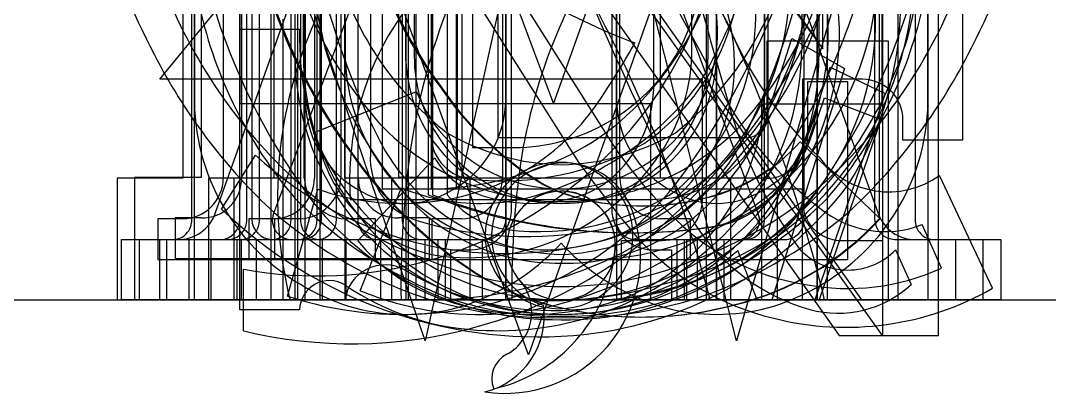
# Model space of a CAD drawing. Header units: metres. Extents: x -39 to 39, y -10 to 72.5.
# Drawn here: x -0.561 to 0.507, y -0.097 to 0.289 of the extents above; entities that cross this region are included whole.
import ezdxf

# ---------------------------------------------------------------- set-up
doc = ezdxf.new("R2010")
doc.units = ezdxf.units.M

msp = doc.modelspace()

# ---------------------------------------------------------------- linework, layer by layer
at = {"layer": 'MCD_Layer_0'}
for p, q in [((0.0525, 1.063), (0.0525, 0.095)), ((-0.3585, 0.0905), (-0.0155, 1.052)), ((-0.0155, 1.052), (0.3285, 0.0905)), ((-0.4165, 0.2286), (0.2505, 1.0406)), ((0.2655, 0.269), (-0.2795, 1.042)), ((-0.380476, 1.00001), (-0.380476, 0.213009)), ((-0.305, 1), (-0.008, 0.203)), ((-0.300797, 0.000041), (-0.300797, 1.000041)), ((-0.275975, 0.000041), (-0.275975, 1.000041)), ((-0.27597, 0.247739), (-0.27597, 1.00004)), ((-0.275958, 0.000039), (-0.275958, 1.000039)), ((-0.273319, 0.00004), (-0.273319, 1.00004)), ((-0.2705, 1), (0.2715, 0.26)), ((-0.265476, 1.00001), (-0.265476, 0.213009)), ((-0.250011, 0.000041), (-0.250011, 1.000041)), ((-0.224026, 0.000037), (-0.224026, 1.000037)), ((-0.160971, 0.247739), (-0.160971, 1.00004)), ((-0.109026, 1.000037), (-0.109026, 0.115036)), ((-0.057538, 0.00001), (-0.057538, 1.000009)), ((-0.057486, 0.000043), (-0.057486, 1.000043)), ((-0.057476, 0.213009), (-0.057476, 1.00001)), ((-0.008, 0.203), (0.2763, 1)), ((0.057462, 1.000009), (0.057462, 0.00001)), ((0.057514, 1.000043), (0.057514, 0.000043)), ((0.057524, 0.213009), (0.057524, 1.00001)), ((0.095981, 0.218044), (0.095981, 1.000043)), ((0.16103, 1.00004), (0.16103, 0.247739)), ((0.21098, 1.000043), (0.21098, 0.214045)), ((0.265524, 1.00001), (0.265524, 0.213009)), ((0.276025, 1.000041), (0.276025, 0.000041)), ((0.27603, 1.00004), (0.27603, 0.00004)), ((0.380524, 0.213009), (0.380524, 1.00001)), ((-0.3925, 0.958), (-0.3925, 0.126)), ((-0.3735, 0.958), (-0.3735, 0.127)), ((-0.3505, 0.958), (-0.3505, 0.126)), ((-0.3315, 0.958), (-0.3315, 0.127)), ((-0.298007, 0.958), (-0.298007, 0.126)), ((-0.2705, 0.958), (-0.2705, 0.126)), ((-0.256007, 0.958), (-0.256007, 0.126)), ((-0.2285, 0.958), (-0.2285, 0.126)), ((-0.103, 0.958), (-0.103, 0.126)), ((-0.061, 0.958), (-0.061, 0.126)), ((0.061, 0.126), (0.061, 0.958)), ((0.103, 0.126), (0.103, 0.958)), ((0.2655, 0.958), (0.2655, 0.269)), ((0.3495, 0), (0.3495, 0.958)), ((0.3915, -0.037), (0.3915, 0.958)), ((-0.1978, 0.938), (-0.1978, 0.151)), ((-0.141, -0.0424), (-0.469, 0.9231)), ((0.461, 0.9225), (0.182, -0.0424)), ((-0.383, 0.0835), (-0.383, 0.9175)), ((-0.3335, 0.0835), (-0.3335, 0.9175)), ((-0.326, 0.0835), (-0.326, 0.9175)), ((-0.3128, 0.0835), (-0.3128, 0.9175)), ((-0.28, 0.0835), (-0.28, 0.9175)), ((-0.253, 0.0835), (-0.253, 0.9175)), ((-0.2485, 0.0835), (-0.2485, 0.9175)), ((-0.2332, 0.0835), (-0.2332, 0.9175)), ((-0.1335, 0.9175), (-0.1335, 0.109)), ((-0.057, 0.0835), (-0.057, 0.9175)), ((-0.057, 0.0835), (-0.057, 0.917)), ((0.057, 0.9175), (0.057, 0.0835)), ((0.057, 0.917), (0.057, 0.0835)), ((0.1356, 0.2537), (0.1356, 0.9171)), ((0.2496, 0.9171), (0.2496, 0.2596)), ((0.2715, 0.26), (0.2715, 0.9175)), ((0.325, 0.9175), (0.325, 0.0835)), ((0.3335, 0.9175), (0.3335, -0.037)), ((0.3671, 0.9175), (0.3671, 0.0835)), ((-0.185797, 0.885042), (-0.185797, 0.115042)), ((-0.0515, 0.095), (-0.0515, 0.829)), ((-0.2665, 0.126), (-0.2665, 0.816)), ((-0.2665, 0.816), (0.3115, 0)), ((0.3335, -0.037), (-0.2705, 0.807)), ((-0.2705, 0.807), (-0.2705, 0.0835)), ((-0.380544, 0.000037), (-0.380544, 0.787037)), ((-0.265544, 0.000037), (-0.265544, 0.787037)), ((-0.057543, 0.787037), (-0.057543, 0.000037)), ((0.057456, 0.787037), (0.057456, 0.000037)), ((0.265456, 0.000037), (0.265456, 0.787037)), ((0.380456, 0.787037), (0.380456, 0.000037)), ((-0.265523, 0.000041), (-0.265523, 0.758042)), ((0.265477, 0.758042), (0.265477, 0.000041)), ((-0.160958, 0.000039), (-0.160958, 0.752338)), ((-0.152407, 0.747339), (-0.152407, 0.252639)), ((0.2521, 0.75), (-0.034, -0.057)), ((0.152393, 0.252639), (0.152393, 0.747339)), ((0.161042, 0.752338), (0.161042, 0.000039)), ((0.2521, 0.0835), (0.2521, 0.75)), ((0.276042, 0.752338), (0.276042, 0.000039)), ((-0.267407, 0.253139), (-0.267407, 0.74694)), ((0.267393, 0.74694), (0.267393, 0.253139)), ((-0.034, -0.057), (-0.321, 0.734)), ((-0.321, 0.734), (-0.321, 0.0835)), ((-0.2245, 0.126), (-0.2245, 0.687)), ((-0.2245, 0.687), (0.2885, -0.037)), ((0.01, 0.6406), (-0.141, -0.0424)), ((0.182, -0.0424), (0.01, 0.6406)), ((-0.135007, 0.584), (-0.135007, 0.168)), ((-0.1075, 0.126), (-0.1075, 0.584)), ((-0.092007, 0.547), (-0.092007, 0.158)), ((-0.0655, 0.168), (-0.0655, 0.542)), ((-0.160975, 0.502041), (-0.160975, 0.000041)), ((-0.150522, 0.000041), (-0.150522, 0.502041)), ((-0.138, 0.5017), (-0.138, 0.109)), ((-0.135011, 0.502041), (-0.135011, 0.115042)), ((0.150477, 0.502041), (0.150477, 0.000041)), ((0.161024, 0.000041), (0.161024, 0.502041)), ((-0.211, 0.5), (-0.211, 0.0835)), ((-0.1182, 0.5), (-0.1182, 0.109)), ((0.211, 0.0835), (0.211, 0.5)), ((-0.165, 0.479), (-0.165, 0.0835)), ((0.1655, 0.218), (0.0335, 0.463)), ((0.214899, 0.135142), (0.214899, 0.450043)), ((0.329898, 0.450043), (0.329898, 0.084044)), ((-0.2105, 0.127), (-0.2105, 0.448)), ((0.1715, 0.289), (0.0845, 0.448)), ((-0.1205, 0.436), (0.0515, 0.164)), ((-0.1685, 0.127), (-0.1685, 0.407)), ((-0.1465, 0.402), (0.0185, 0.142)), ((-0.1915, 0.375), (-0.2985, 0.0895)), ((0.2045, 0.0895), (0.0975, 0.375)), ((-0.158319, 0.00004), (-0.158319, 0.35744)), ((0.4165, 0.3536), (0.4165, 0.1656)), ((-0.332992, 0.20301), (-0.332992, 0.321909)), ((0.333008, 0.20301), (0.333008, 0.318009)), ((-0.2884, 0), (-0.2884, 0.291)), ((-0.2242, 0.291), (-0.2242, 0.2598)), ((-0.3335, -0.0104), (-0.3335, 0.2806)), ((-0.3335, 0.2806), (-0.2713, 0.2806)), ((0.3395, 0.268), (0.2135, 0.268)), ((0.2135, 0.268), (0.2135, 0.189)), ((0.2138, 0.1912), (0.2392, 0.2707)), ((0.2392, 0.2707), (0.2941, 0.2396)), ((0.3395, 0), (0.3395, 0.268)), ((0.2941, 0.2396), (0.2187, 0)), ((0.2517, 0.1601), (0.2792, 0.2411)), ((0.2792, 0.2411), (0.336, 0.214)), ((0.1465, 0.2286), (-0.4165, 0.2286)), ((0.1465, 0.1036), (0.1465, 0.2286)), ((0.3125, 0.2286), (0.2505, 0.2286)), ((0.2505, 0.2286), (0.2505, 0.1036)), ((0.2975, 0.226), (0.2555, 0.226)), ((0.2555, 0.226), (0.2555, 0.168)), ((0.2975, 0.042), (0.2975, 0.226)), ((-0.2569, 0.173201), (-0.150201, 0.216101)), ((0.336, 0.214), (0.263, 0)), ((0.093008, 0.20301), (-0.332992, 0.20301)), ((0.093008, 0.00001), (0.093008, 0.20301)), ((0.208008, 0.00001), (0.208008, 0.20301)), ((0.208008, 0.20301), (0.333008, 0.20301)), ((0.2607, 0.1729), (0.2732, 0.2095)), ((0.2732, 0.2095), (0.3315, 0.187)), ((0.3315, 0.187), (0.2675, 0)), ((0.3545, 0.1656), (0.3545, 0.1866)), ((0.1925, 0.168), (-0.0655, 0.168)), ((0.247983, 0.163743), (0.330884, 0.084043)), ((0.4165, 0.1656), (0.3545, 0.1656)), ((-0.3522, 0.0941), (-0.3172, 0.1501)), ((-0.092007, 0.158), (-0.061007, 0.158)), ((-0.211019, 0.061044), (-0.13112, 0.147043)), ((0.4475, 0.012), (0.3925, 0.129)), ((-0.3925, 0.126), (-0.4605, 0.126)), ((-0.4605, 0.126), (-0.4605, 0)), ((-0.3735, 0.127), (-0.4425, 0.127)), ((-0.4425, 0.127), (-0.4425, 0)), ((-0.298007, 0.126), (-0.366007, 0.126)), ((-0.366007, 0.126), (-0.366007, 0)), ((-0.2705, 0.126), (-0.3395, 0.126)), ((-0.3395, 0.126), (-0.3395, 0)), ((-0.1505, 0.126), (-0.2245, 0.126)), ((-0.103, 0.126), (-0.176, 0.126)), ((-0.176, 0.126), (-0.176, 0)), ((-0.0945, 0.127), (-0.1685, 0.127)), ((-0.1505, 0), (-0.1505, 0.126)), ((0.2135, 0.126), (-0.1075, 0.126)), ((-0.0945, 0), (-0.0945, 0.127)), ((0.176, 0.126), (0.103, 0.126)), ((0.176, 0), (0.176, 0.126)), ((-0.283912, 0.004009), (-0.252512, 0.114807)), ((-0.208501, 0.009564), (-0.165802, 0.116364)), ((-0.185797, 0.115042), (-0.134697, 0.115042)), ((-0.135011, 0.115042), (0.249989, 0.115042)), ((-0.109026, 0.115036), (0.224074, 0.115036)), ((0.224074, 0.115036), (0.224074, 0.000037)), ((0.249989, 0.115042), (0.249989, 0.000041)), ((-0.2188, 0.1042), (0.0947, 0.1042)), ((-0.3925, 0.084), (-0.4185, 0.084)), ((-0.4185, 0.084), (-0.4185, 0.042)), ((-0.3735, 0.085), (-0.4005, 0.085)), ((-0.4005, 0.085), (-0.4005, 0.043)), ((-0.298007, 0.084), (-0.324007, 0.084)), ((-0.324007, 0.084), (-0.324007, 0.042)), ((-0.2705, 0.084), (-0.2975, 0.084)), ((-0.2975, 0.084), (-0.2975, 0.042)), ((-0.1925, 0.084), (-0.2245, 0.084)), ((-0.1925, 0.042), (-0.1925, 0.084)), ((-0.1365, 0.085), (-0.1685, 0.085)), ((-0.1365, 0.043), (-0.1365, 0.085)), ((-0.103, 0.084), (-0.134, 0.084)), ((-0.134, 0.084), (-0.134, 0.042)), ((0.134, 0.084), (0.103, 0.084)), ((0.134, 0.042), (0.134, 0.084)), ((0.3945, 0.033), (0.3745, 0.078)), ((-0.456, 0), (-0.456, 0.0625)), ((-0.456, 0.0625), (-0.404, 0.0625)), ((-0.4375, 0), (-0.4375, 0.0625)), ((-0.4375, 0.0625), (-0.3985, 0.0625)), ((-0.4165, 0), (-0.4165, 0.0625)), ((-0.4165, 0.0625), (-0.3535, 0.0625)), ((-0.409, 0), (-0.409, 0.0625)), ((-0.409, 0.0625), (-0.346, 0.0625)), ((-0.3858, 0), (-0.3858, 0.0625)), ((-0.3858, 0.0625), (-0.3338, 0.0625)), ((-0.363, 0), (-0.363, 0.0625)), ((-0.363, 0.0625), (-0.3, 0.0625)), ((-0.336, 0), (-0.336, 0.0625)), ((-0.336, 0.0625), (-0.273, 0.0625)), ((-0.3315, 0), (-0.3315, 0.0625)), ((-0.3315, 0.0625), (-0.2685, 0.0625)), ((-0.3162, 0), (-0.3162, 0.0625)), ((-0.3162, 0.0625), (-0.2532, 0.0625)), ((-0.3, 0.0625), (-0.248, 0.0625)), ((-0.2785, 0.0625), (-0.2235, 0.0625)), ((-0.2495, 0.0625), (-0.1875, 0.0625)), ((-0.248, 0.0625), (-0.248, 0)), ((-0.2235, 0.0625), (-0.2235, 0)), ((-0.19, 0.0625), (-0.128, 0.0625)), ((-0.1875, 0.0625), (-0.1875, 0)), ((-0.144, 0.0625), (-0.082, 0.0625)), ((-0.141, 0), (-0.141, 0.0625)), ((-0.141, 0.0625), (-0.078, 0.0625)), ((-0.128, 0.0625), (-0.128, 0)), ((-0.12, 0), (-0.12, 0.0625)), ((-0.12, 0.0625), (-0.078, 0.0625)), ((-0.082, 0.0625), (-0.082, 0)), ((0.0625, 0), (0.0625, 0.0616)), ((0.0625, 0.0616), (0.1045, 0.0616)), ((0.078, 0.0625), (0.141, 0.0625)), ((0.078, 0.0625), (0.12, 0.0625)), ((0.12, 0.0625), (0.12, 0)), ((0.128, 0), (0.128, 0.0625)), ((0.128, 0.0625), (0.19, 0.0625)), ((0.1305, 0), (0.1305, 0.0625)), ((0.1305, 0.0625), (0.1855, 0.0625)), ((0.141, 0.0625), (0.141, 0)), ((0.1691, 0), (0.1691, 0.0625)), ((0.1691, 0.0625), (0.2321, 0.0625)), ((0.2915, 0.0616), (0.3335, 0.0616)), ((0.3335, 0.0616), (0.3335, 0)), ((0.346, 0.0625), (0.409, 0.0625)), ((0.3685, 0.0625), (0.4375, 0.0625)), ((0.3881, 0.0625), (0.4561, 0.0625)), ((0.409, 0.0625), (0.409, 0)), ((0.4375, 0.0625), (0.4375, 0)), ((0.4561, 0.0625), (0.4561, 0)), ((-0.4005, 0.043), (-0.1365, 0.043)), ((-0.1145, 0), (-0.1145, 0.052)), ((-0.1145, 0.052), (-0.0935, 0.052)), ((0.0935, 0.052), (0.1145, 0.052)), ((0.1145, 0.052), (0.1145, 0)), ((0.20343, 0.00004), (0.18313, 0.05124)), ((0.347, 0.052), (0.363, 0.016)), ((-0.4185, 0.042), (-0.1925, 0.042)), ((-0.324007, 0.042), (0.043993, 0.042)), ((-0.2975, 0.042), (0.2975, 0.042)), ((-0.134, 0.042), (0.134, 0.042)), ((-0.3296, -0.032164), (-0.3296, 0.031836)), ((-30, 0), (30, 0)), ((-0.4605, 0), (-0.1505, 0)), ((-0.248, 0), (-0.456, 0)), ((-0.4425, 0), (-0.0945, 0)), ((-0.2235, 0), (-0.4375, 0)), ((-0.1875, 0), (-0.4165, 0)), ((-0.128, 0), (-0.409, 0)), ((-0.0318, 0), (-0.3858, 0)), ((-0.380544, 0.000037), (-0.265544, 0.000037)), ((-0.366007, 0), (0.043993, 0)), ((-0.082, 0), (-0.363, 0)), ((-0.3395, 0), (0.3395, 0)), ((0.263, 0), (-0.336, 0)), ((0.2675, 0), (-0.3315, 0)), ((0.0378, 0), (-0.3162, 0)), ((-0.132197, 0.000041), (-0.300797, 0.000041)), ((-0.2242, 0), (-0.2884, 0)), ((0.2187, 0), (-0.2813, 0)), ((-0.160975, 0.000041), (-0.275975, 0.000041)), ((-0.275958, 0.000039), (-0.160958, 0.000039)), ((-0.273319, 0.00004), (-0.158319, 0.00004)), ((-0.265523, 0.000041), (-0.150522, 0.000041)), ((0.249989, 0.000041), (-0.250011, 0.000041)), ((0.224074, 0.000037), (-0.224026, 0.000037)), ((-0.176, 0), (0.176, 0)), ((-0.051115, 0.000009), (-0.166116, 0.000009)), ((0.141, 0), (-0.141, 0)), ((0.12, 0), (-0.12, 0)), ((0.1145, 0), (-0.1145, 0)), ((-0.057543, 0.000037), (0.057456, 0.000037)), ((0.057462, 0.00001), (-0.057538, 0.00001)), ((0.057514, 0.000043), (-0.057486, 0.000043)), ((0.3335, 0), (0.0625, 0)), ((0.093008, 0.00001), (0.208008, 0.00001)), ((0.409, 0), (0.128, 0)), ((0.4375, 0), (0.1305, 0)), ((0.150477, 0.000041), (0.265477, 0.000041)), ((0.154681, 0.00004), (0.273281, 0.00004)), ((0.276025, 0.000041), (0.161024, 0.000041)), ((0.161042, 0.000039), (0.276042, 0.000039)), ((0.4561, 0), (0.1691, 0)), ((0.27603, 0.00004), (0.20343, 0.00004)), ((0.265456, 0.000037), (0.380456, 0.000037)), ((0.3115, 0), (0.3495, 0)), ((-0.2713, -0.0104), (-0.3335, -0.0104)), ((0.2885, -0.037), (0.3915, -0.037))]:
    msp.add_line(p, q, dxfattribs=at)
msp.add_circle((-0.0022, 0.066773), 0.076224, dxfattribs=at)
for centre, radius, start, end in [((0.020552, 0.344735), 0.345531, 273.88995, 59.678685), ((0.024505, 0.345385), 0.30401, 273.675361, 71.097248), ((-0.045359, 0.352592), 0.23147, 304.573762, 88.675191), ((-0.04802, 0.352794), 0.194371, 295.936521, 87.637244), ((0.031825, 0.28908), 0.294414, 354.331609, 61.169017), ((0.09051, 0.527213), 0.580739, 178.392905, 208.052823), ((-0.088915, 0.526638), 0.579061, 331.923155, 1.66864), ((-0.751631, 0.494009), 1.024508, 348.165644, 1.330636), ((0.288373, 0.50674), 0.679877, 179.624133, 216.692434), ((0.487022, 0.508371), 0.757527, 179.786026, 207.3708), ((-0.485899, 0.50786), 0.756207, 332.62098, 0.253036), ((-0.287557, 0.506579), 0.678983, 323.268284, 0.38997), ((-0.400114, 0.473813), 0.785933, 345.045419, 2.274215), ((0.253738, 0.499106), 0.584655, 179.91822, 216.487501), ((0.764053, 0.50478), 1.03806, 180.203094, 193.576601), ((0.247227, 0.49584), 0.462462, 179.491892, 216.502092), ((6.06785, 1.929173), 6.141611, 193.542629, 196.527845), ((-0.698483, 0.492807), 0.971519, 346.201996, 0.4891), ((-0.007089, 0.3091), 0.359245, 328.069742, 31.930258), ((0.23171, 0.488123), 0.561217, 179.722244, 216.863426), ((0.231925, 0.488095), 0.446432, 179.724342, 216.788383), ((-0.252965, 0.449351), 0.42449, 259.599085, 3.982952), ((-0.000287, 0.276868), 0.277429, 358.168451, 45.634741), ((4.032748, 2.034313), 4.357572, 201.305919, 206.676055), ((-0.323987, 0.566261), 0.65058, 312.13809, 349.995299), ((-0.343547, 0.513489), 0.566417, 329.740798, 349.396753), ((0.302192, 0.869585), 0.644116, 228.831727, 249.487655), ((-0.010352, 0.244875), 0.190271, 316.954379, 49.705262), ((-0.000602, 0.276612), 0.162778, 358.235774, 45.594271), ((-0.31334, 0.505436), 0.650308, 328.985814, 349.655721), ((0.080028, 0.123849), 0.299473, 120.152845, 183.761972), ((0.520484, 0.056917), 0.568855, 145.891538, 159.233663), ((-1.318858, -0.425189), 1.53774, 27.155232, 31.349875), ((0.132732, 0.467015), 0.428689, 195.382508, 222.4269), ((-0.043839, 0.2965), 0.24572, 312.383922, 14.735323), ((-0.131613, 0.466577), 0.427494, 317.506223, 344.63434), ((-0.044593, 0.328251), 0.281665, 291.229631, 3.653693), ((-0.16717, 0.443314), 0.344813, 319.009977, 341.64678), ((-0.602308, 0.643864), 0.891736, 326.347768, 340.139139), ((0.09053, 0.437983), 0.337348, 200.380652, 231.711089), ((-0.091318, 0.438342), 0.338118, 308.356115, 339.603019), ((-1.232442, -0.371041), 1.551142, 20.297409, 26.808548), ((0.009401, 0.276326), 0.279228, 302.565768, 9.622415), ((0.0874, 0.518499), 0.53618, 203.39493, 230.243608), ((0.073495, 0.403598), 0.459617, 192.630048, 220.500038), ((0.513212, 0.058828), 0.676455, 159.166748, 173.294991), ((-0.149275, 0.435515), 0.440457, 318.479584, 341.99104), ((-0.086185, 0.517343), 0.534514, 309.735499, 336.662814), ((-0.073495, 0.403598), 0.459617, 319.499962, 347.369952), ((0.15137, 0.106715), 0.445636, 155.798876, 193.855111), ((0.555412, 0.447206), 0.415232, 202.396047, 226.102027), ((0.073042, 0.272611), 0.344435, 178.670864, 204.532139), ((-0.20495, 0.420695), 0.476124, 331.430398, 343.303063), ((-1.207922, -0.3601), 1.409344, 20.230119, 26.859151), ((0.0002, 0.276946), 0.161987, 300.657927, 358.109078), ((0.000074, 0.277022), 0.277073, 300.668105, 358.134239), ((-0.054662, 0.40121), 0.433862, 309.824491, 342.535227), ((0.133556, 0.369458), 0.393759, 195.973221, 219.104396), ((-0.019191, 0.257003), 0.205028, 179.218378, 316.163506), ((0.518298, 0.057294), 0.566678, 159.190954, 173.218524), ((0.034535, 0.292006), 0.292024, 270.640623, 353.707697), ((-0.591781, 0.638843), 0.765092, 326.225506, 330.861964), ((-0.026518, 0.262609), 0.276135, 308.531923, 359.375555), ((-0.133547, 0.369453), 0.393749, 320.895295, 344.027088), ((0.101595, 0.522599), 0.588424, 207.148728, 226.694316), ((-0.009378, 0.252749), 0.266639, 181.076599, 215.862455), ((-0.0011, 0.252164), 0.266309, 179.790049, 214.60059), ((-0.007532, 0.253368), 0.153542, 182.100969, 215.668045), ((-0.000637, 0.25236), 0.15177, 179.894593, 214.571596), ((0.005225, 0.255858), 0.156016, 290.095677, 357.01698), ((-0.059212, 0.259997), 0.194914, 324.061778, 358.14858), ((-0.000005, 0.252354), 0.152398, 325.501874, 0.106939), ((0.000181, 0.252299), 0.267213, 325.497892, 0.180285), ((-0.106135, 0.526011), 0.594022, 313.398662, 332.758294), ((-0.111796, 0.415132), 0.318273, 303.118234, 324.001888), ((0.312529, 0.186629), 0.041971, 359.959917, 90.040124), ((-0.000222, 0.276832), 0.161808, 202.044606, 246.361845), ((0.161969, 0.417393), 0.348379, 214.365438, 236.126918), ((0.160709, 0.414819), 0.344991, 214.232558, 236.19834), ((-0.112429, 0.38948), 0.268223, 289.046692, 320.020178), ((-0.160164, 0.341355), 0.241048, 306.787534, 327.969051), ((-0.030302, 0.221969), 0.126344, 310.042384, 358.219789), ((-0.030973, 0.222452), 0.242099, 310.165385, 358.009869), ((0.486695, 0.382342), 0.360797, 207.096938, 232.788548), ((-0.157595, 0.208328), 0.22293, 178.796892, 241.55602), ((-0.157031, 0.208625), 0.108534, 177.685252, 242.898035), ((-0.165923, 0.208626), 0.108535, 297.102391, 2.31412), ((0.165969, 0.208626), 0.108534, 177.685418, 242.898272), ((0.157077, 0.208626), 0.108535, 297.102391, 2.31412), ((0.157643, 0.208328), 0.222931, 298.443855, 1.203029), ((-0.029723, 0.357923), 0.293618, 283.978002, 325.826985), ((0.094781, 0.229111), 0.124911, 269.962725, 342.331922), ((0.607429, 0.322794), 0.45002, 198.231698, 216.994355), ((0.19125, 0.19025), 0.022285, 273.215314, 356.784645), ((-0.000098, 0.276953), 0.276969, 201.999645, 246.373407), ((0.002628, 0.366413), 0.265128, 225.349146, 248.996628), ((0.005637, 0.388198), 0.248262, 239.998522, 268.699043), ((-0.051033, 0.359225), 0.201472, 267.162233, 295.907006), ((-0.005637, 0.388198), 0.248262, 271.300957, 300.001478), ((-0.003354, 0.36722), 0.266142, 291.086924, 314.624522), ((0.122755, 0.215547), 0.144387, 285.030765, 342.820543), ((0.006975, 0.267844), 0.220754, 209.213988, 268.189333), ((-0.088462, 0.171451), 0.046673, 184.240825, 264.411099), ((-0.0079, 0.253815), 0.153505, 215.883871, 250.250544), ((-0.000608, 0.251357), 0.151228, 214.252345, 245.505609), ((-0.061728, 0.425162), 0.301787, 264.050768, 299.306799), ((-0.007085, 0.267854), 0.220768, 271.839062, 330.785022), ((0.44568, 0.426826), 0.473767, 213.694022, 225.140758), ((-0.000459, 0.252935), 0.153101, 294.607833, 325.418902), ((-0.070076, 0.36783), 0.370993, 301.72331, 327.841589), ((0.108482, 0.287667), 0.186595, 283.38668, 318.384), ((0.137087, 0.192848), 0.119199, 285.528962, 344.053846), ((0.212823, 0.168677), 0.042682, 270.908183, 359.091817), ((-1.237297, -0.369117), 1.555032, 13.732868, 20.168894), ((-0.05741, 0.429637), 0.381617, 227.096959, 287.508788), ((0.154678, 0.409375), 0.452657, 214.737517, 236.037054), ((0.159236, 0.412995), 0.457657, 214.855202, 235.919369), ((-0.131571, 0.146243), 0.0664, 175.892071, 252.262298), ((-0.160687, 0.342024), 0.356919, 306.794425, 327.396323), ((-0.160299, 0.342258), 0.241853, 274.954486, 306.685107), ((-0.060725, 0.186176), 0.08054, 209.069802, 249.280409), ((-0.097016, 0.282416), 0.238714, 264.257781, 325.030682), ((0.003135, 0.066694), 0.075266, 14.406122, 253.568662), ((-0.115717, 0.421734), 0.325944, 284.773518, 303.061488), ((-0.108639, 0.381806), 0.374664, 289.366452, 320.510171), ((1.102012, 0.926509), 1.337705, 215.906151, 220.148294), ((0.339702, 0.202331), 0.09036, 216.960623, 305.753769), ((-0.102131, 0.197866), 0.154113, 206.292968, 263.004762), ((0.846809, 0.013985), 1.013021, 172.97905, 180.790519), ((-0.140184, 0.442745), 0.327749, 270.959327, 290.594679), ((0.000042, 0.277832), 0.162831, 246.417825, 300.546586), ((0.049051, 0.243141), 0.140807, 234.756696, 252.110901), ((0.04934, 0.241971), 0.13945, 234.713232, 252.274901), ((0.105332, 0.292144), 0.191453, 283.706734, 304.910027), ((-0.393176, 0.126677), 0.042682, 270.908183, 359.091827), ((-0.3725, 0.126), 0.041012, 268.602886, 1.397135), ((-0.298684, 0.126676), 0.042682, 270.908112, 359.091898), ((-0.273062, 0.128562), 0.044636, 273.291038, 356.708972), ((-0.221937, 0.128563), 0.044636, 183.291098, 266.708912), ((-0.1695, 0.126), 0.041012, 178.602831, 271.397149), ((-0.003362, 0.250851), 0.212777, 217.574756, 270.905235), ((-0.103676, 0.126676), 0.042682, 270.908112, 359.091898), ((0.000808, 0.364357), 0.262558, 249.20664, 269.82372), ((0.848726, 0.013751), 0.899946, 172.94981, 180.874902), ((0.005551, 0.246313), 0.208287, 268.472739, 323.047302), ((-0.000808, 0.364357), 0.262558, 270.17628, 290.79336), ((-0.020281, 0.361874), 0.400144, 274.74228, 322.647526), ((-0.007726, 0.194306), 0.090643, 291.966292, 310.366649), ((0.103676, 0.126676), 0.042682, 180.908067, 269.091903), ((-1.232532, -0.368425), 1.435315, 14.875164, 20.202245), ((-0.165801, 0.360769), 0.260798, 250.580539, 275.807532), ((-0.161476, 0.190384), 0.090375, 240.137014, 299.862986), ((-0.086928, 0.301439), 0.201181, 246.917525, 260.248991), ((0.070902, 0.642158), 0.572623, 248.603758, 279.864198), ((0.074512, 0.638551), 0.56894, 248.554632, 278.66222), ((-0.042256, 0.168404), 0.096417, 218.03266, 261.684576), ((-0.030722, 0.263853), 0.163809, 249.077052, 290.326349), ((-0.000801, 0.249469), 0.149431, 245.272895, 270.342725), ((-0.00047, 0.293766), 0.193726, 252.17533, 287.82467), ((-0.0222, 0.327095), 0.25636, 262.378632, 304.174164), ((0.000014, 0.0561), 0.056417, 43.884996, 127.74912), ((0.000118, 0.056511), 0.056203, 54.399673, 119.742724), ((0.000793, 0.249451), 0.149413, 269.731462, 294.727689), ((0.083433, 0.358113), 0.260794, 252.681461, 284.94692), ((0.084462, 0.357658), 0.260344, 252.663452, 284.96329), ((0.161524, 0.190383), 0.090374, 240.136939, 299.863061), ((0.051437, 0.436973), 0.466213, 225.38547, 249.215511), ((-0.003497, 0.305066), 0.325584, 218.925165, 270.599517), ((0.008852, 0.445689), 0.430194, 232.084731, 250.648209), ((-0.009232, 0.252208), 0.266442, 215.749677, 251.160582), ((0.000378, 0.252627), 0.267789, 214.502685, 245.350664), ((-0.084626, 0.308307), 0.208343, 259.944921, 284.460085), ((0.000059, 0.056259), 0.056319, 127.883892, 216.309937), ((0.000202, 0.056331), 0.056401, 119.72665, 176.056986), ((0.003507, 0.304663), 0.325183, 269.366266, 321.109052), ((0.000065, 0.056391), 0.056331, 348.862979, 54.42679), ((0.104529, 0.103571), 0.041971, 269.959887, 0.040139), ((-0.00102, 0.253615), 0.268949, 294.683285, 325.411781), ((-0.056936, 0.443891), 0.475001, 291.2212, 314.500626), ((-0.008852, 0.445689), 0.430194, 289.351791, 307.915269), ((0.290562, 0.101696), 0.040107, 177.278775, 271.340631), ((-0.397464, 0.103592), 0.041105, 268.556189, 341.427857), ((-0.022649, 0.438322), 0.476542, 226.247373, 274.266089), ((0.007567, 0.447168), 0.469337, 228.731803, 251.455628), ((-0.279334, 0.082789), 0.020306, 160.702578, 272.35509), ((-0.094057, 0.094556), 0.042559, 270.750322, 0.598003), ((-0.058542, 0.043955), 0.140819, 261.584497, 17.124998), ((-0.001202, 0.055838), 0.057479, 0.469609, 43.23368), ((0.0951, 0.094572), 0.042602, 179.424423, 267.848231), ((0.290067, 0.25716), 0.243916, 222.93876, 261.378), ((-0.007567, 0.447168), 0.469337, 288.544372, 311.268197), ((0.185813, 0.082465), 0.019968, 269.103245, 20.628377), ((0.336035, 0.177131), 0.106332, 230.570043, 291.207247), ((0.367464, 0.103592), 0.041105, 198.572143, 271.443811), ((-0.4035, 0.083), 0.020506, 268.602788, 1.397131), ((-0.354, 0.083), 0.020506, 271.397195, 1.397131), ((-0.3465, 0.083), 0.020506, 271.397139, 1.397272), ((-0.3333, 0.083), 0.020506, 268.602731, 1.397269), ((-0.216922, 0.438864), 0.484318, 256.546694, 312.857484), ((-0.29875, 0.08475), 0.022285, 183.215474, 266.784526), ((-0.3005, 0.083), 0.020506, 271.397195, 1.397131), ((-0.2735, 0.083), 0.020506, 271.397195, 1.397131), ((-0.25, 0.083), 0.020506, 178.602868, 271.397132), ((-0.269, 0.083), 0.020506, 271.397254, 1.3972), ((-0.2537, 0.083), 0.020506, 271.39721, 1.3972), ((-0.1905, 0.083), 0.020506, 178.602869, 271.397172), ((-0.1445, 0.083), 0.020506, 178.602731, 271.397269), ((-0.035242, 0.465114), 0.399496, 253.036529, 281.031391), ((-0.07925, 0.08475), 0.022285, 273.215452, 356.784527), ((-0.07925, 0.08475), 0.022285, 273.215452, 356.784527), ((0.0775, 0.083), 0.020506, 178.602834, 271.397186), ((0.0775, 0.083), 0.020506, 178.602834, 271.397186), ((0.316306, 0.193307), 0.211502, 213.036877, 253.997577), ((0.108658, 0.286239), 0.299716, 283.612597, 317.57517), ((0.109478, 0.286439), 0.299974, 283.652689, 317.568135), ((0.1905, 0.083), 0.020506, 268.602828, 1.397131), ((0.2316, 0.083), 0.020506, 271.397139, 1.397272), ((0.34725, 0.08475), 0.022285, 183.215474, 266.784526), ((0.3876, 0.083), 0.020506, 178.602729, 271.397189), ((0.014293, 0.383913), 0.378739, 283.732318, 303.475909), ((-0.060418, 0.186555), 0.196045, 219.807946, 249.235843), ((-0.160113, 0.341688), 0.356306, 274.943072, 306.752895), ((-0.167217, 0.210697), 0.225851, 298.550222, 317.773224), ((0.000087, 0.056187), 0.056296, 175.902472, 232.523623), ((0.165731, 0.208516), 0.223251, 222.077025, 241.505647), ((-0.104469, 0.065862), 0.161027, 339.211191, 356.598668), ((0.2853, 0.252346), 0.278976, 222.464527, 256.568888), ((-0.064277, 0.287719), 0.319601, 267.5929, 311.023779), ((-0.113944, 0.417982), 0.436856, 284.616789, 303.158766), ((0.000292, 0.05607), 0.056047, 283.667535, 349.140473), ((0.008569, 0.251557), 0.265704, 288.807602, 311.069689), ((0.2975, 0.09969), 0.068736, 223.933372, 316.066628), ((-0.1827, -0.0055), 0.041863, 60.679506, 172.450602), ((-0.009107, 0.288929), 0.299941, 239.308922, 304.249782), ((-0.002329, 0.361257), 0.347265, 247.771526, 270.384316), ((0.000006, 0.277638), 0.277638, 246.410255, 300.615305), ((0.051165, 0.247818), 0.26087, 235.070232, 252.195397), ((0.052146, 0.247805), 0.260858, 235.069722, 252.195595), ((0.002191, 0.361975), 0.347982, 269.639275, 292.204882), ((-0.005735, 0.190604), 0.201488, 291.58263, 310.522405), ((0.297528, 0.244062), 0.232273, 259.073337, 294.676302), ((-0.140502, 0.443497), 0.443534, 271.07283, 290.607053), ((-0.080668, -0.012577), 0.050084, 299.21253, 45.115047), ((-0.2403, -0.010958), 0.031005, 58.932616, 178.969383), ((-0.161526, 0.190145), 0.205135, 240.102404, 299.897596), ((-0.071818, 0.237935), 0.269599, 235.556764, 268.749803), ((0.000025, 0.056383), 0.056415, 232.694531, 283.855224), ((-0.00937, 0.395344), 0.39598, 266.752771, 286.666902), ((0.161524, 0.190332), 0.205323, 240.116389, 299.883611), ((0.295576, 0.277866), 0.306212, 255.807831, 299.745027), ((0.287, 0.097904), 0.111733, 254.956776, 312.858773), ((-0.165632, 0.361743), 0.376781, 251.704298, 275.516539), ((-0.085163, 0.306957), 0.321954, 247.474775, 260.030456), ((-0.009646, 0.414958), 0.433367, 252.25889, 271.288618), ((-0.03077, 0.26422), 0.279177, 249.197248, 290.802752), ((-0.004909, 0.322014), 0.338949, 251.225002, 270.829795), ((-0.000085, 0.25271), 0.267671, 245.448079, 270.038115), ((-0.00052, 0.289731), 0.304792, 251.888498, 288.111502), ((0.004492, 0.330759), 0.347688, 269.2597, 288.532048), ((0.000071, 0.252713), 0.267674, 270.004766, 294.551749), ((0.009443, 0.416456), 0.434857, 268.768958, 287.706454), ((-0.107561, 0.067254), 0.164413, 312.434469, 339.14029), ((-0.08476, 0.309071), 0.324107, 260.02487, 284.483137), ((-0.09853, -0.016563), 0.081133, 283.819126, 7.839187), ((0.083023, 0.353882), 0.371601, 252.519044, 284.999598), ((0.084064, 0.354333), 0.37205, 252.531747, 284.988084), ((-0.044204, -0.081341), 0.027785, 115.635489, 202.761119), ((-0.10624, 0.067561), 0.163751, 282.848763, 312.02089)]:
    msp.add_arc(centre, radius, start, end, dxfattribs=at)

doc.saveas('drawing.dxf')
